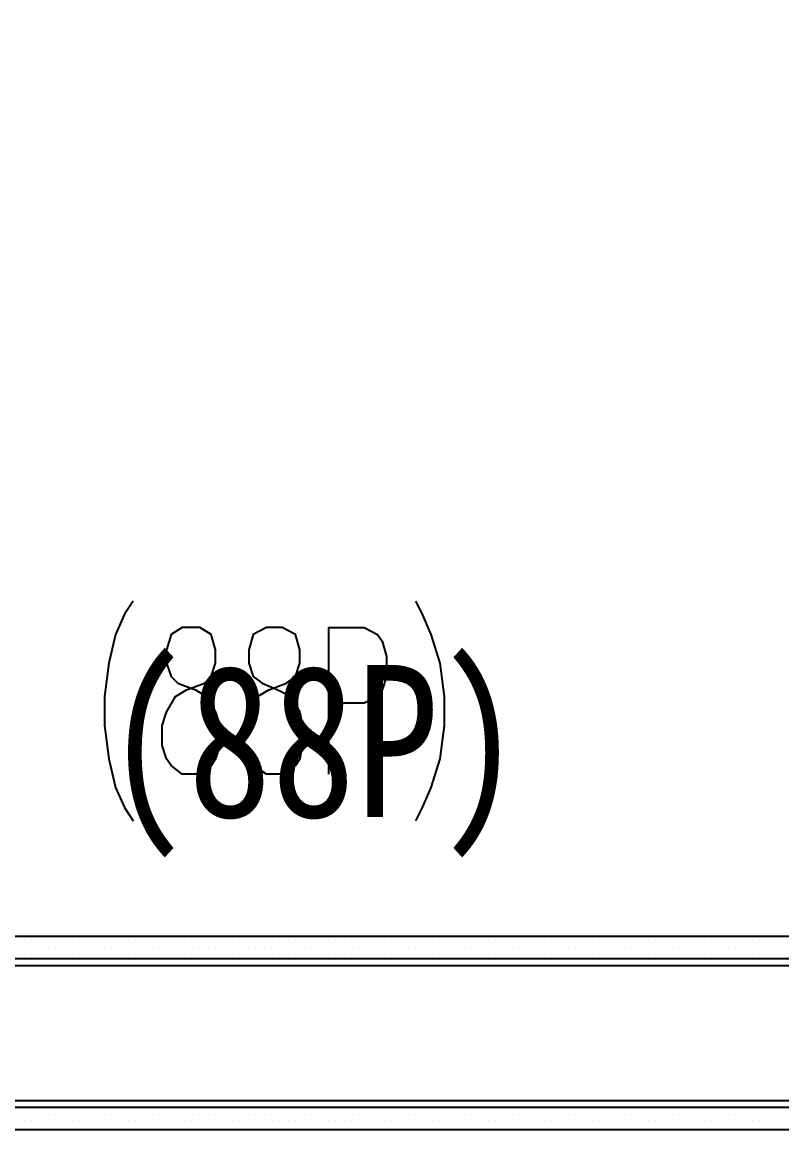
# Model space of a CAD drawing. Header units: metres. Extents: x 17 to 1264, y 17 to 859.
# Drawn here: x 232 to 281.2, y 86.1 to 157.9 of the extents above; entities that cross this region are included whole.
import ezdxf

# ---------------------------------------------------------------- set-up
doc = ezdxf.new("R2010")
doc.units = ezdxf.units.M
for name, color, linetype in [('LINES', 7, 'Continuous'), ('POLYLINES', 4, 'Continuous'), ('RECTS', 7, 'Continuous'), ('TEXTS', 3, 'Continuous')]:
    doc.layers.add(name, color=color, linetype=linetype)

msp = doc.modelspace()

# ---------------------------------------------------------------- linework, layer by layer
at = {"layer": 'LINES'}
for p, q in [((232.12, 98.35), (232.12, 98.35)), ((232.55, 98.35), (232.55, 98.35)), ((232.99, 98.35), (232.99, 98.35)), ((233.42, 98.35), (233.42, 98.35)), ((233.85, 98.35), (233.85, 98.35)), ((234.28, 98.35), (234.28, 98.35)), ((234.86, 98.35), (234.86, 98.35)), ((235.29, 98.35), (235.29, 98.35)), ((235.72, 98.35), (235.72, 98.35)), ((236.15, 98.35), (236.15, 98.35)), ((236.59, 98.35), (236.59, 98.35)), ((237.02, 98.35), (237.02, 98.35)), ((237.45, 98.35), (237.45, 98.35)), ((237.88, 98.35), (237.88, 98.35)), ((238.46, 98.35), (238.46, 98.35)), ((238.89, 98.35), (238.89, 98.35)), ((239.32, 98.35), (239.32, 98.35)), ((239.75, 98.35), (239.75, 98.35)), ((240.19, 98.35), (240.19, 98.35)), ((240.62, 98.35), (240.62, 98.35)), ((241.05, 98.35), (241.05, 98.35)), ((241.48, 98.35), (241.48, 98.35)), ((242.06, 98.35), (242.06, 98.35)), ((242.49, 98.35), (242.49, 98.35)), ((242.92, 98.35), (242.92, 98.35)), ((243.35, 98.35), (243.35, 98.35)), ((243.79, 98.35), (243.79, 98.35)), ((244.22, 98.35), (244.22, 98.35)), ((244.65, 98.35), (244.65, 98.35)), ((245.08, 98.35), (245.08, 98.35)), ((245.66, 98.35), (245.66, 98.35)), ((246.09, 98.35), (246.09, 98.35)), ((246.52, 98.35), (246.52, 98.35)), ((246.95, 98.35), (246.95, 98.35)), ((247.39, 98.35), (247.39, 98.35)), ((247.82, 98.35), (247.82, 98.35)), ((248.25, 98.35), (248.25, 98.35)), ((248.68, 98.35), (248.68, 98.35)), ((249.26, 98.35), (249.26, 98.35)), ((249.69, 98.35), (249.69, 98.35)), ((250.12, 98.35), (250.12, 98.35)), ((250.55, 98.35), (250.55, 98.35)), ((250.99, 98.35), (250.99, 98.35)), ((251.42, 98.35), (251.42, 98.35)), ((251.85, 98.35), (251.85, 98.35)), ((252.28, 98.35), (252.28, 98.35)), ((252.86, 98.35), (252.86, 98.35)), ((253.29, 98.35), (253.29, 98.35)), ((253.72, 98.35), (253.72, 98.35)), ((254.15, 98.35), (254.15, 98.35)), ((254.59, 98.35), (254.59, 98.35)), ((255.02, 98.35), (255.02, 98.35)), ((255.45, 98.35), (255.45, 98.35)), ((255.88, 98.35), (255.88, 98.35)), ((256.46, 98.35), (256.46, 98.35)), ((256.89, 98.35), (256.89, 98.35)), ((257.32, 98.35), (257.32, 98.35)), ((257.75, 98.35), (257.75, 98.35)), ((258.19, 98.35), (258.19, 98.35)), ((258.62, 98.35), (258.62, 98.35)), ((259.05, 98.35), (259.05, 98.35)), ((259.48, 98.35), (259.48, 98.35)), ((260.06, 98.35), (260.06, 98.35)), ((260.49, 98.35), (260.49, 98.35)), ((260.92, 98.35), (260.92, 98.35)), ((261.35, 98.35), (261.35, 98.35)), ((261.79, 98.35), (261.79, 98.35)), ((262.22, 98.35), (262.22, 98.35)), ((262.65, 98.35), (262.65, 98.35)), ((263.08, 98.35), (263.08, 98.35)), ((263.66, 98.35), (263.66, 98.35)), ((264.09, 98.35), (264.09, 98.35)), ((264.52, 98.35), (264.52, 98.35)), ((264.95, 98.35), (264.95, 98.35)), ((265.39, 98.35), (265.39, 98.35)), ((265.82, 98.35), (265.82, 98.35)), ((266.25, 98.35), (266.25, 98.35)), ((266.68, 98.35), (266.68, 98.35)), ((267.26, 98.35), (267.26, 98.35)), ((267.69, 98.35), (267.69, 98.35)), ((268.12, 98.35), (268.12, 98.35)), ((268.55, 98.35), (268.55, 98.35)), ((268.99, 98.35), (268.99, 98.35)), ((269.42, 98.35), (269.42, 98.35)), ((269.85, 98.35), (269.85, 98.35)), ((270.28, 98.35), (270.28, 98.35)), ((270.86, 98.35), (270.86, 98.35)), ((271.29, 98.35), (271.29, 98.35)), ((271.72, 98.35), (271.72, 98.35)), ((272.15, 98.35), (272.15, 98.35)), ((272.59, 98.35), (272.59, 98.35)), ((273.02, 98.35), (273.02, 98.35)), ((273.45, 98.35), (273.45, 98.35)), ((273.88, 98.35), (273.88, 98.35)), ((274.46, 98.35), (274.46, 98.35)), ((274.89, 98.35), (274.89, 98.35)), ((275.32, 98.35), (275.32, 98.35)), ((275.75, 98.35), (275.75, 98.35)), ((276.19, 98.35), (276.19, 98.35)), ((276.62, 98.35), (276.62, 98.35)), ((277.05, 98.35), (277.05, 98.35)), ((277.48, 98.35), (277.48, 98.35)), ((278.06, 98.35), (278.06, 98.35)), ((278.49, 98.35), (278.49, 98.35)), ((278.92, 98.35), (278.92, 98.35)), ((279.35, 98.35), (279.35, 98.35)), ((279.79, 98.35), (279.79, 98.35)), ((280.22, 98.35), (280.22, 98.35)), ((280.65, 98.35), (280.65, 98.35)), ((281.08, 98.35), (281.08, 98.35)), ((232.27, 97.92), (232.27, 97.92)), ((232.7, 97.92), (232.7, 97.92)), ((233.27, 97.92), (233.27, 97.92)), ((233.71, 97.92), (233.71, 97.92)), ((234.14, 97.92), (234.14, 97.92)), ((234.57, 97.92), (234.57, 97.92)), ((235, 97.92), (235, 97.92)), ((235.43, 97.92), (235.43, 97.92)), ((235.87, 97.92), (235.87, 97.92)), ((236.3, 97.92), (236.3, 97.92)), ((236.87, 97.92), (236.87, 97.92)), ((237.31, 97.92), (237.31, 97.92)), ((237.74, 97.92), (237.74, 97.92)), ((238.17, 97.92), (238.17, 97.92)), ((238.6, 97.92), (238.6, 97.92)), ((239.03, 97.92), (239.03, 97.92)), ((239.47, 97.92), (239.47, 97.92)), ((239.9, 97.92), (239.9, 97.92)), ((240.47, 97.92), (240.47, 97.92)), ((240.91, 97.92), (240.91, 97.92)), ((241.34, 97.92), (241.34, 97.92)), ((241.77, 97.92), (241.77, 97.92)), ((242.2, 97.92), (242.2, 97.92)), ((242.63, 97.92), (242.63, 97.92)), ((243.07, 97.92), (243.07, 97.92)), ((243.5, 97.92), (243.5, 97.92)), ((244.07, 97.92), (244.07, 97.92)), ((244.51, 97.92), (244.51, 97.92)), ((244.94, 97.92), (244.94, 97.92)), ((245.37, 97.92), (245.37, 97.92)), ((245.8, 97.92), (245.8, 97.92)), ((246.23, 97.92), (246.23, 97.92)), ((246.67, 97.92), (246.67, 97.92)), ((247.1, 97.92), (247.1, 97.92)), ((247.67, 97.92), (247.67, 97.92)), ((248.11, 97.92), (248.11, 97.92)), ((248.54, 97.92), (248.54, 97.92)), ((248.97, 97.92), (248.97, 97.92)), ((249.4, 97.92), (249.4, 97.92)), ((249.83, 97.92), (249.83, 97.92)), ((250.27, 97.92), (250.27, 97.92)), ((250.7, 97.92), (250.7, 97.92)), ((251.27, 97.92), (251.27, 97.92)), ((251.71, 97.92), (251.71, 97.92)), ((252.14, 97.92), (252.14, 97.92)), ((252.57, 97.92), (252.57, 97.92)), ((253, 97.92), (253, 97.92)), ((253.43, 97.92), (253.43, 97.92)), ((253.87, 97.92), (253.87, 97.92)), ((254.3, 97.92), (254.3, 97.92)), ((254.87, 97.92), (254.87, 97.92)), ((255.31, 97.92), (255.31, 97.92)), ((255.74, 97.92), (255.74, 97.92)), ((256.17, 97.92), (256.17, 97.92)), ((256.6, 97.92), (256.6, 97.92)), ((257.03, 97.92), (257.03, 97.92)), ((257.47, 97.92), (257.47, 97.92)), ((257.9, 97.92), (257.9, 97.92)), ((258.47, 97.92), (258.47, 97.92)), ((258.91, 97.92), (258.91, 97.92)), ((259.34, 97.92), (259.34, 97.92)), ((259.77, 97.92), (259.77, 97.92)), ((260.2, 97.92), (260.2, 97.92)), ((260.63, 97.92), (260.63, 97.92)), ((261.07, 97.92), (261.07, 97.92)), ((261.5, 97.92), (261.5, 97.92)), ((262.07, 97.92), (262.07, 97.92)), ((262.51, 97.92), (262.51, 97.92)), ((262.94, 97.92), (262.94, 97.92)), ((263.37, 97.92), (263.37, 97.92)), ((263.8, 97.92), (263.8, 97.92)), ((264.23, 97.92), (264.23, 97.92)), ((264.67, 97.92), (264.67, 97.92)), ((265.1, 97.92), (265.1, 97.92)), ((265.67, 97.92), (265.67, 97.92)), ((266.11, 97.92), (266.11, 97.92)), ((266.54, 97.92), (266.54, 97.92)), ((266.97, 97.92), (266.97, 97.92)), ((267.4, 97.92), (267.4, 97.92)), ((267.83, 97.92), (267.83, 97.92)), ((268.27, 97.92), (268.27, 97.92)), ((268.7, 97.92), (268.7, 97.92)), ((269.27, 97.92), (269.27, 97.92)), ((269.71, 97.92), (269.71, 97.92)), ((270.14, 97.92), (270.14, 97.92)), ((270.57, 97.92), (270.57, 97.92)), ((271, 97.92), (271, 97.92)), ((271.43, 97.92), (271.43, 97.92)), ((271.87, 97.92), (271.87, 97.92)), ((272.3, 97.92), (272.3, 97.92)), ((272.87, 97.92), (272.87, 97.92)), ((273.31, 97.92), (273.31, 97.92)), ((273.74, 97.92), (273.74, 97.92)), ((274.17, 97.92), (274.17, 97.92)), ((274.6, 97.92), (274.6, 97.92)), ((275.03, 97.92), (275.03, 97.92)), ((275.47, 97.92), (275.47, 97.92)), ((275.9, 97.92), (275.9, 97.92)), ((276.47, 97.92), (276.47, 97.92)), ((276.91, 97.92), (276.91, 97.92)), ((277.34, 97.92), (277.34, 97.92)), ((277.77, 97.92), (277.77, 97.92)), ((278.2, 97.92), (278.2, 97.92)), ((278.63, 97.92), (278.63, 97.92)), ((279.07, 97.92), (279.07, 97.92)), ((279.5, 97.92), (279.5, 97.92)), ((280.07, 97.92), (280.07, 97.92)), ((280.51, 97.92), (280.51, 97.92)), ((280.94, 97.92), (280.94, 97.92)), ((232.12, 97.49), (232.12, 97.49)), ((232.55, 97.49), (232.55, 97.49)), ((232.99, 97.49), (232.99, 97.49)), ((233.42, 97.49), (233.42, 97.49)), ((233.85, 97.49), (233.85, 97.49)), ((234.28, 97.49), (234.28, 97.49)), ((234.86, 97.49), (234.86, 97.49)), ((235.29, 97.49), (235.29, 97.49)), ((235.72, 97.49), (235.72, 97.49)), ((236.15, 97.49), (236.15, 97.49)), ((236.59, 97.49), (236.59, 97.49)), ((237.02, 97.49), (237.02, 97.49)), ((237.45, 97.49), (237.45, 97.49)), ((237.88, 97.49), (237.88, 97.49)), ((238.46, 97.49), (238.46, 97.49)), ((238.89, 97.49), (238.89, 97.49)), ((239.32, 97.49), (239.32, 97.49)), ((239.75, 97.49), (239.75, 97.49)), ((240.19, 97.49), (240.19, 97.49)), ((240.62, 97.49), (240.62, 97.49)), ((241.05, 97.49), (241.05, 97.49)), ((241.48, 97.49), (241.48, 97.49)), ((242.06, 97.49), (242.06, 97.49)), ((242.49, 97.49), (242.49, 97.49)), ((242.92, 97.49), (242.92, 97.49)), ((243.35, 97.49), (243.35, 97.49)), ((243.79, 97.49), (243.79, 97.49)), ((244.22, 97.49), (244.22, 97.49)), ((244.65, 97.49), (244.65, 97.49)), ((245.08, 97.49), (245.08, 97.49)), ((245.66, 97.49), (245.66, 97.49)), ((246.09, 97.49), (246.09, 97.49)), ((246.52, 97.49), (246.52, 97.49)), ((246.95, 97.49), (246.95, 97.49)), ((247.39, 97.49), (247.39, 97.49)), ((247.82, 97.49), (247.82, 97.49)), ((248.25, 97.49), (248.25, 97.49)), ((248.68, 97.49), (248.68, 97.49)), ((249.26, 97.49), (249.26, 97.49)), ((249.69, 97.49), (249.69, 97.49)), ((250.12, 97.49), (250.12, 97.49)), ((250.55, 97.49), (250.55, 97.49)), ((250.99, 97.49), (250.99, 97.49)), ((251.42, 97.49), (251.42, 97.49)), ((251.85, 97.49), (251.85, 97.49)), ((252.28, 97.49), (252.28, 97.49)), ((252.86, 97.49), (252.86, 97.49)), ((253.29, 97.49), (253.29, 97.49)), ((253.72, 97.49), (253.72, 97.49)), ((254.15, 97.49), (254.15, 97.49)), ((254.59, 97.49), (254.59, 97.49)), ((255.02, 97.49), (255.02, 97.49)), ((255.45, 97.49), (255.45, 97.49)), ((255.88, 97.49), (255.88, 97.49)), ((256.46, 97.49), (256.46, 97.49)), ((256.89, 97.49), (256.89, 97.49)), ((257.32, 97.49), (257.32, 97.49)), ((257.75, 97.49), (257.75, 97.49)), ((258.19, 97.49), (258.19, 97.49)), ((258.62, 97.49), (258.62, 97.49)), ((259.05, 97.49), (259.05, 97.49)), ((259.48, 97.49), (259.48, 97.49)), ((260.06, 97.49), (260.06, 97.49)), ((260.49, 97.49), (260.49, 97.49)), ((260.92, 97.49), (260.92, 97.49)), ((261.35, 97.49), (261.35, 97.49)), ((261.79, 97.49), (261.79, 97.49)), ((262.22, 97.49), (262.22, 97.49)), ((262.65, 97.49), (262.65, 97.49)), ((263.08, 97.49), (263.08, 97.49)), ((263.66, 97.49), (263.66, 97.49)), ((264.09, 97.49), (264.09, 97.49)), ((264.52, 97.49), (264.52, 97.49)), ((264.95, 97.49), (264.95, 97.49)), ((265.39, 97.49), (265.39, 97.49)), ((265.82, 97.49), (265.82, 97.49)), ((266.25, 97.49), (266.25, 97.49)), ((266.68, 97.49), (266.68, 97.49)), ((267.26, 97.49), (267.26, 97.49)), ((267.69, 97.49), (267.69, 97.49)), ((268.12, 97.49), (268.12, 97.49)), ((268.55, 97.49), (268.55, 97.49)), ((268.99, 97.49), (268.99, 97.49)), ((269.42, 97.49), (269.42, 97.49)), ((269.85, 97.49), (269.85, 97.49)), ((270.28, 97.49), (270.28, 97.49)), ((270.86, 97.49), (270.86, 97.49)), ((271.29, 97.49), (271.29, 97.49)), ((271.72, 97.49), (271.72, 97.49)), ((272.15, 97.49), (272.15, 97.49)), ((272.59, 97.49), (272.59, 97.49)), ((273.02, 97.49), (273.02, 97.49)), ((273.45, 97.49), (273.45, 97.49)), ((273.88, 97.49), (273.88, 97.49)), ((274.46, 97.49), (274.46, 97.49)), ((274.89, 97.49), (274.89, 97.49)), ((275.32, 97.49), (275.32, 97.49)), ((275.75, 97.49), (275.75, 97.49)), ((276.19, 97.49), (276.19, 97.49)), ((276.62, 97.49), (276.62, 97.49)), ((277.05, 97.49), (277.05, 97.49)), ((277.48, 97.49), (277.48, 97.49)), ((278.06, 97.49), (278.06, 97.49)), ((278.49, 97.49), (278.49, 97.49)), ((278.92, 97.49), (278.92, 97.49)), ((279.35, 97.49), (279.35, 97.49)), ((279.79, 97.49), (279.79, 97.49)), ((280.22, 97.49), (280.22, 97.49)), ((280.65, 97.49), (280.65, 97.49)), ((281.08, 97.49), (281.08, 97.49)), ((232.12, 87.55), (232.12, 87.55)), ((232.27, 87.12), (232.27, 87.12)), ((232.55, 87.55), (232.55, 87.55)), ((232.7, 87.12), (232.7, 87.12)), ((232.99, 87.55), (232.99, 87.55)), ((233.27, 87.12), (233.27, 87.12)), ((233.42, 87.55), (233.42, 87.55)), ((233.71, 87.12), (233.71, 87.12)), ((233.85, 87.55), (233.85, 87.55)), ((234.14, 87.12), (234.14, 87.12)), ((234.28, 87.55), (234.28, 87.55)), ((234.57, 87.12), (234.57, 87.12)), ((234.86, 87.55), (234.86, 87.55)), ((235, 87.12), (235, 87.12)), ((235.29, 87.55), (235.29, 87.55)), ((235.43, 87.12), (235.43, 87.12)), ((235.72, 87.55), (235.72, 87.55)), ((235.87, 87.12), (235.87, 87.12)), ((236.15, 87.55), (236.15, 87.55)), ((236.3, 87.12), (236.3, 87.12)), ((236.59, 87.55), (236.59, 87.55)), ((236.87, 87.12), (236.87, 87.12)), ((237.02, 87.55), (237.02, 87.55)), ((237.31, 87.12), (237.31, 87.12)), ((237.45, 87.55), (237.45, 87.55)), ((237.74, 87.12), (237.74, 87.12)), ((237.88, 87.55), (237.88, 87.55)), ((238.17, 87.12), (238.17, 87.12)), ((238.46, 87.55), (238.46, 87.55)), ((238.6, 87.12), (238.6, 87.12)), ((238.89, 87.55), (238.89, 87.55)), ((239.03, 87.12), (239.03, 87.12)), ((239.32, 87.55), (239.32, 87.55)), ((239.47, 87.12), (239.47, 87.12)), ((239.75, 87.55), (239.75, 87.55)), ((239.9, 87.12), (239.9, 87.12)), ((240.19, 87.55), (240.19, 87.55)), ((240.47, 87.12), (240.47, 87.12)), ((240.62, 87.55), (240.62, 87.55)), ((240.91, 87.12), (240.91, 87.12)), ((241.05, 87.55), (241.05, 87.55)), ((241.34, 87.12), (241.34, 87.12)), ((241.48, 87.55), (241.48, 87.55)), ((241.77, 87.12), (241.77, 87.12)), ((242.06, 87.55), (242.06, 87.55)), ((242.2, 87.12), (242.2, 87.12)), ((242.49, 87.55), (242.49, 87.55)), ((242.63, 87.12), (242.63, 87.12)), ((242.92, 87.55), (242.92, 87.55)), ((243.07, 87.12), (243.07, 87.12)), ((243.35, 87.55), (243.35, 87.55)), ((243.5, 87.12), (243.5, 87.12)), ((243.79, 87.55), (243.79, 87.55)), ((244.07, 87.12), (244.07, 87.12)), ((244.22, 87.55), (244.22, 87.55)), ((244.51, 87.12), (244.51, 87.12)), ((244.65, 87.55), (244.65, 87.55)), ((244.94, 87.12), (244.94, 87.12)), ((245.08, 87.55), (245.08, 87.55)), ((245.37, 87.12), (245.37, 87.12)), ((245.66, 87.55), (245.66, 87.55)), ((245.8, 87.12), (245.8, 87.12)), ((246.09, 87.55), (246.09, 87.55)), ((246.23, 87.12), (246.23, 87.12)), ((246.52, 87.55), (246.52, 87.55)), ((246.67, 87.12), (246.67, 87.12)), ((246.95, 87.55), (246.95, 87.55)), ((247.1, 87.12), (247.1, 87.12)), ((247.39, 87.55), (247.39, 87.55)), ((247.67, 87.12), (247.67, 87.12)), ((247.82, 87.55), (247.82, 87.55)), ((248.11, 87.12), (248.11, 87.12)), ((248.25, 87.55), (248.25, 87.55)), ((248.54, 87.12), (248.54, 87.12)), ((248.68, 87.55), (248.68, 87.55)), ((248.97, 87.12), (248.97, 87.12)), ((249.26, 87.55), (249.26, 87.55)), ((249.4, 87.12), (249.4, 87.12)), ((249.69, 87.55), (249.69, 87.55)), ((249.83, 87.12), (249.83, 87.12)), ((250.12, 87.55), (250.12, 87.55)), ((250.27, 87.12), (250.27, 87.12)), ((250.55, 87.55), (250.55, 87.55)), ((250.7, 87.12), (250.7, 87.12)), ((250.99, 87.55), (250.99, 87.55)), ((251.27, 87.12), (251.27, 87.12)), ((251.42, 87.55), (251.42, 87.55)), ((251.71, 87.12), (251.71, 87.12)), ((251.85, 87.55), (251.85, 87.55)), ((252.14, 87.12), (252.14, 87.12)), ((252.28, 87.55), (252.28, 87.55)), ((252.57, 87.12), (252.57, 87.12)), ((252.86, 87.55), (252.86, 87.55)), ((253, 87.12), (253, 87.12)), ((253.29, 87.55), (253.29, 87.55)), ((253.43, 87.12), (253.43, 87.12)), ((253.72, 87.55), (253.72, 87.55)), ((253.87, 87.12), (253.87, 87.12)), ((254.15, 87.55), (254.15, 87.55)), ((254.3, 87.12), (254.3, 87.12)), ((254.59, 87.55), (254.59, 87.55)), ((254.87, 87.12), (254.87, 87.12)), ((255.02, 87.55), (255.02, 87.55)), ((255.31, 87.12), (255.31, 87.12)), ((255.45, 87.55), (255.45, 87.55)), ((255.74, 87.12), (255.74, 87.12)), ((255.88, 87.55), (255.88, 87.55)), ((256.17, 87.12), (256.17, 87.12)), ((256.46, 87.55), (256.46, 87.55)), ((256.6, 87.12), (256.6, 87.12)), ((256.89, 87.55), (256.89, 87.55)), ((257.03, 87.12), (257.03, 87.12)), ((257.32, 87.55), (257.32, 87.55)), ((257.47, 87.12), (257.47, 87.12)), ((257.75, 87.55), (257.75, 87.55)), ((257.9, 87.12), (257.9, 87.12)), ((258.19, 87.55), (258.19, 87.55)), ((258.47, 87.12), (258.47, 87.12)), ((258.62, 87.55), (258.62, 87.55)), ((258.91, 87.12), (258.91, 87.12)), ((259.05, 87.55), (259.05, 87.55)), ((259.34, 87.12), (259.34, 87.12)), ((259.48, 87.55), (259.48, 87.55)), ((259.77, 87.12), (259.77, 87.12)), ((260.06, 87.55), (260.06, 87.55)), ((260.2, 87.12), (260.2, 87.12)), ((260.49, 87.55), (260.49, 87.55)), ((260.63, 87.12), (260.63, 87.12)), ((260.92, 87.55), (260.92, 87.55)), ((261.07, 87.12), (261.07, 87.12)), ((261.35, 87.55), (261.35, 87.55)), ((261.5, 87.12), (261.5, 87.12)), ((261.79, 87.55), (261.79, 87.55)), ((262.07, 87.12), (262.07, 87.12)), ((262.22, 87.55), (262.22, 87.55)), ((262.51, 87.12), (262.51, 87.12)), ((262.65, 87.55), (262.65, 87.55)), ((262.94, 87.12), (262.94, 87.12)), ((263.08, 87.55), (263.08, 87.55)), ((263.37, 87.12), (263.37, 87.12)), ((263.66, 87.55), (263.66, 87.55)), ((263.8, 87.12), (263.8, 87.12)), ((264.09, 87.55), (264.09, 87.55)), ((264.23, 87.12), (264.23, 87.12)), ((264.52, 87.55), (264.52, 87.55)), ((264.67, 87.12), (264.67, 87.12)), ((264.95, 87.55), (264.95, 87.55)), ((265.1, 87.12), (265.1, 87.12)), ((265.39, 87.55), (265.39, 87.55)), ((265.67, 87.12), (265.67, 87.12)), ((265.82, 87.55), (265.82, 87.55)), ((266.11, 87.12), (266.11, 87.12)), ((266.25, 87.55), (266.25, 87.55)), ((266.54, 87.12), (266.54, 87.12)), ((266.68, 87.55), (266.68, 87.55)), ((266.97, 87.12), (266.97, 87.12)), ((267.26, 87.55), (267.26, 87.55)), ((267.4, 87.12), (267.4, 87.12)), ((267.69, 87.55), (267.69, 87.55)), ((267.83, 87.12), (267.83, 87.12)), ((268.12, 87.55), (268.12, 87.55)), ((268.27, 87.12), (268.27, 87.12)), ((268.55, 87.55), (268.55, 87.55)), ((268.7, 87.12), (268.7, 87.12)), ((268.99, 87.55), (268.99, 87.55)), ((269.27, 87.12), (269.27, 87.12)), ((269.42, 87.55), (269.42, 87.55)), ((269.71, 87.12), (269.71, 87.12)), ((269.85, 87.55), (269.85, 87.55)), ((270.14, 87.12), (270.14, 87.12)), ((270.28, 87.55), (270.28, 87.55)), ((270.57, 87.12), (270.57, 87.12)), ((270.86, 87.55), (270.86, 87.55)), ((271, 87.12), (271, 87.12)), ((271.29, 87.55), (271.29, 87.55)), ((271.43, 87.12), (271.43, 87.12)), ((271.72, 87.55), (271.72, 87.55)), ((271.87, 87.12), (271.87, 87.12)), ((272.15, 87.55), (272.15, 87.55)), ((272.3, 87.12), (272.3, 87.12)), ((272.59, 87.55), (272.59, 87.55)), ((272.87, 87.12), (272.87, 87.12)), ((273.02, 87.55), (273.02, 87.55)), ((273.31, 87.12), (273.31, 87.12)), ((273.45, 87.55), (273.45, 87.55)), ((273.74, 87.12), (273.74, 87.12)), ((273.88, 87.55), (273.88, 87.55)), ((274.17, 87.12), (274.17, 87.12)), ((274.46, 87.55), (274.46, 87.55)), ((274.6, 87.12), (274.6, 87.12)), ((274.89, 87.55), (274.89, 87.55)), ((275.03, 87.12), (275.03, 87.12)), ((275.32, 87.55), (275.32, 87.55)), ((275.47, 87.12), (275.47, 87.12)), ((275.75, 87.55), (275.75, 87.55)), ((275.9, 87.12), (275.9, 87.12)), ((276.19, 87.55), (276.19, 87.55)), ((276.47, 87.12), (276.47, 87.12)), ((276.62, 87.55), (276.62, 87.55)), ((276.91, 87.12), (276.91, 87.12)), ((277.05, 87.55), (277.05, 87.55)), ((277.34, 87.12), (277.34, 87.12)), ((277.48, 87.55), (277.48, 87.55)), ((277.77, 87.12), (277.77, 87.12)), ((278.06, 87.55), (278.06, 87.55)), ((278.2, 87.12), (278.2, 87.12)), ((278.49, 87.55), (278.49, 87.55)), ((278.63, 87.12), (278.63, 87.12)), ((278.92, 87.55), (278.92, 87.55)), ((279.07, 87.12), (279.07, 87.12)), ((279.35, 87.55), (279.35, 87.55)), ((279.5, 87.12), (279.5, 87.12)), ((279.79, 87.55), (279.79, 87.55)), ((280.07, 87.12), (280.07, 87.12)), ((280.22, 87.55), (280.22, 87.55)), ((280.51, 87.12), (280.51, 87.12)), ((280.65, 87.55), (280.65, 87.55)), ((280.94, 87.12), (280.94, 87.12)), ((281.08, 87.55), (281.08, 87.55)), ((232.12, 86.69), (232.12, 86.69)), ((232.55, 86.69), (232.55, 86.69)), ((232.99, 86.69), (232.99, 86.69)), ((233.42, 86.69), (233.42, 86.69)), ((233.85, 86.69), (233.85, 86.69)), ((234.28, 86.69), (234.28, 86.69)), ((234.86, 86.69), (234.86, 86.69)), ((235.29, 86.69), (235.29, 86.69)), ((235.72, 86.69), (235.72, 86.69)), ((236.15, 86.69), (236.15, 86.69)), ((236.59, 86.69), (236.59, 86.69)), ((237.02, 86.69), (237.02, 86.69)), ((237.45, 86.69), (237.45, 86.69)), ((237.88, 86.69), (237.88, 86.69)), ((238.46, 86.69), (238.46, 86.69)), ((238.89, 86.69), (238.89, 86.69)), ((239.32, 86.69), (239.32, 86.69)), ((239.75, 86.69), (239.75, 86.69)), ((240.19, 86.69), (240.19, 86.69)), ((240.62, 86.69), (240.62, 86.69)), ((241.05, 86.69), (241.05, 86.69)), ((241.48, 86.69), (241.48, 86.69)), ((242.06, 86.69), (242.06, 86.69)), ((242.49, 86.69), (242.49, 86.69)), ((242.92, 86.69), (242.92, 86.69)), ((243.35, 86.69), (243.35, 86.69)), ((243.79, 86.69), (243.79, 86.69)), ((244.22, 86.69), (244.22, 86.69)), ((244.65, 86.69), (244.65, 86.69)), ((245.08, 86.69), (245.08, 86.69)), ((245.66, 86.69), (245.66, 86.69)), ((246.09, 86.69), (246.09, 86.69)), ((246.52, 86.69), (246.52, 86.69)), ((246.95, 86.69), (246.95, 86.69)), ((247.39, 86.69), (247.39, 86.69)), ((247.82, 86.69), (247.82, 86.69)), ((248.25, 86.69), (248.25, 86.69)), ((248.68, 86.69), (248.68, 86.69)), ((249.26, 86.69), (249.26, 86.69)), ((249.69, 86.69), (249.69, 86.69)), ((250.12, 86.69), (250.12, 86.69)), ((250.55, 86.69), (250.55, 86.69)), ((250.99, 86.69), (250.99, 86.69)), ((251.42, 86.69), (251.42, 86.69)), ((251.85, 86.69), (251.85, 86.69)), ((252.28, 86.69), (252.28, 86.69)), ((252.86, 86.69), (252.86, 86.69)), ((253.29, 86.69), (253.29, 86.69)), ((253.72, 86.69), (253.72, 86.69)), ((254.15, 86.69), (254.15, 86.69)), ((254.59, 86.69), (254.59, 86.69)), ((255.02, 86.69), (255.02, 86.69)), ((255.45, 86.69), (255.45, 86.69)), ((255.88, 86.69), (255.88, 86.69)), ((256.46, 86.69), (256.46, 86.69)), ((256.89, 86.69), (256.89, 86.69)), ((257.32, 86.69), (257.32, 86.69)), ((257.75, 86.69), (257.75, 86.69)), ((258.19, 86.69), (258.19, 86.69)), ((258.62, 86.69), (258.62, 86.69)), ((259.05, 86.69), (259.05, 86.69)), ((259.48, 86.69), (259.48, 86.69)), ((260.06, 86.69), (260.06, 86.69)), ((260.49, 86.69), (260.49, 86.69)), ((260.92, 86.69), (260.92, 86.69)), ((261.35, 86.69), (261.35, 86.69)), ((261.79, 86.69), (261.79, 86.69)), ((262.22, 86.69), (262.22, 86.69)), ((262.65, 86.69), (262.65, 86.69)), ((263.08, 86.69), (263.08, 86.69)), ((263.66, 86.69), (263.66, 86.69)), ((264.09, 86.69), (264.09, 86.69)), ((264.52, 86.69), (264.52, 86.69)), ((264.95, 86.69), (264.95, 86.69)), ((265.39, 86.69), (265.39, 86.69)), ((265.82, 86.69), (265.82, 86.69)), ((266.25, 86.69), (266.25, 86.69)), ((266.68, 86.69), (266.68, 86.69)), ((267.26, 86.69), (267.26, 86.69)), ((267.69, 86.69), (267.69, 86.69)), ((268.12, 86.69), (268.12, 86.69)), ((268.55, 86.69), (268.55, 86.69)), ((268.99, 86.69), (268.99, 86.69)), ((269.42, 86.69), (269.42, 86.69)), ((269.85, 86.69), (269.85, 86.69)), ((270.28, 86.69), (270.28, 86.69)), ((270.86, 86.69), (270.86, 86.69)), ((271.29, 86.69), (271.29, 86.69)), ((271.72, 86.69), (271.72, 86.69)), ((272.15, 86.69), (272.15, 86.69)), ((272.59, 86.69), (272.59, 86.69)), ((273.02, 86.69), (273.02, 86.69)), ((273.45, 86.69), (273.45, 86.69)), ((273.88, 86.69), (273.88, 86.69)), ((274.46, 86.69), (274.46, 86.69)), ((274.89, 86.69), (274.89, 86.69)), ((275.32, 86.69), (275.32, 86.69)), ((275.75, 86.69), (275.75, 86.69)), ((276.19, 86.69), (276.19, 86.69)), ((276.62, 86.69), (276.62, 86.69)), ((277.05, 86.69), (277.05, 86.69)), ((277.48, 86.69), (277.48, 86.69)), ((278.06, 86.69), (278.06, 86.69)), ((278.49, 86.69), (278.49, 86.69)), ((278.92, 86.69), (278.92, 86.69)), ((279.35, 86.69), (279.35, 86.69)), ((279.79, 86.69), (279.79, 86.69)), ((280.22, 86.69), (280.22, 86.69)), ((280.65, 86.69), (280.65, 86.69)), ((281.08, 86.69), (281.08, 86.69))]:
    msp.add_line(p, q, dxfattribs=at)
at = {"layer": 'POLYLINES'}
for points in [[(239.18, 120.38), (238.6, 119.52), (238.03, 118.22), (237.59, 116.35), (237.31, 114.19), (237.31, 112.32), (237.59, 110.16), (238.03, 108.29), (238.6, 106.99), (239.18, 106.13)], [(257.47, 120.38), (257.9, 119.52), (258.47, 118.22), (259.05, 116.35), (259.34, 114.19), (259.34, 112.32), (259.05, 110.16), (258.47, 108.29), (257.9, 106.99), (257.47, 106.13)], [(242.35, 118.66), (241.63, 118.22), (241.34, 117.22), (241.34, 116.35), (241.63, 115.49), (242.06, 115.06), (243.21, 114.62), (243.93, 114.19), (244.51, 113.18), (244.79, 112.32), (244.79, 111.02), (244.51, 110.16), (244.22, 109.73), (243.5, 109.15), (242.35, 109.15), (241.63, 109.73), (241.34, 110.16), (241.05, 111.02), (241.05, 112.32), (241.34, 113.18), (241.91, 114.19), (242.63, 114.62), (243.79, 115.06), (244.22, 115.49), (244.51, 116.35), (244.51, 117.22), (244.22, 118.22), (243.5, 118.66), (242.35, 118.66)], [(247.82, 118.66), (246.95, 118.22), (246.67, 117.22), (246.67, 116.35), (246.95, 115.49), (247.53, 115.06), (248.54, 114.62), (249.4, 114.19), (249.98, 113.18), (250.12, 112.32), (250.12, 111.02), (249.98, 110.16), (249.69, 109.73), (248.83, 109.15), (247.82, 109.15), (246.95, 109.73), (246.67, 110.16), (246.38, 111.02), (246.38, 112.32), (246.67, 113.18), (247.24, 114.19), (247.96, 114.62), (249.11, 115.06), (249.69, 115.49), (249.98, 116.35), (249.98, 117.22), (249.69, 118.22), (248.83, 118.66), (247.82, 118.66)], [(251.85, 109.15), (251.85, 118.66), (254.15, 118.66), (255.02, 118.22), (255.31, 117.79), (255.59, 116.78), (255.59, 115.49), (255.31, 114.62), (255.02, 114.19), (254.15, 113.76), (251.85, 113.76)]]:
    msp.add_lwpolyline(points, dxfattribs=at)
at = {"layer": 'RECTS'}
for points in [[(160.27, 709.78), (330.33, 709.78), (330.33, 86.11), (160.27, 86.11)], [(161.71, 708.34), (329.03, 708.34), (329.03, 87.55), (161.71, 87.55)], [(167.47, 695.52), (323.27, 695.52), (323.27, 97.2), (167.47, 97.2)], [(168.76, 693.94), (321.83, 693.94), (321.83, 98.64), (168.76, 98.64)], [(175.24, 96.77), (315.35, 96.77), (315.35, 87.98), (175.24, 87.98)]]:
    msp.add_lwpolyline(points, dxfattribs=at)

# ---------------------------------------------------------------- texts
at = {"layer": 'TEXTS', "width": 0.808888}
msp.add_text('(88P)', height=9.85, dxfattribs=at).set_placement((237.31, 106.39))

doc.saveas('drawing.dxf')
